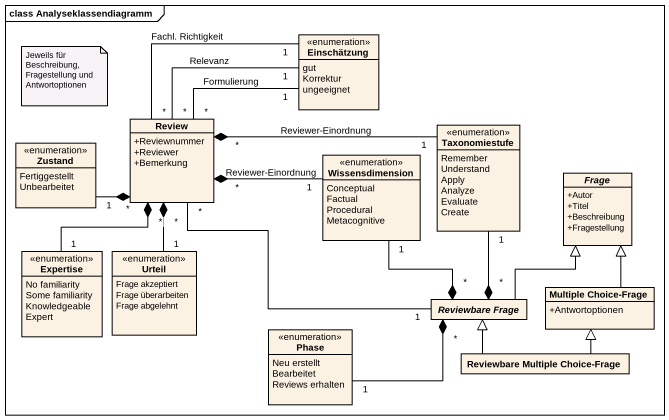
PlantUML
@startuml
mainframe class Analyseklassendiagramm
hide circle
hide empty members
skinparam classAttributeIconSize 0
enum Einschätzung {
  gut
  Korrektur
  ungeeignet
}
class Review {
  +Reviewnummer
  +Reviewer
  +Bemerkung
}
enum Taxonomiestufe {
  Remember
  Understand
  Apply
  Analyze
  Evaluate
  Create
}
enum Zustand {
  Fertiggestellt
  Unbearbeitet
}
enum Wissensdimension {
  Conceptual
  Factual
  Procedural
  Metacognitive
}
abstract class Frage {
  +Autor
  +Titel
  +Beschreibung
  +Fragestellung
}
enum Expertise {
  No familiarity
  Some familiarity
  Knowledgeable
  Expert
}
enum Urteil {
  Frage akzeptiert
  Frage überarbeiten
  Frage abgelehnt
}
abstract class "Reviewbare Frage" as Reviewbare_Frage
class "Multiple Choice-Frage" as Multiple_Choice_Frage {
  +Antwortoptionen
}
enum Phase {
  Neu erstellt
  Bearbeitet
  Reviews erhalten
}
class "Reviewbare Multiple Choice-Frage" as Reviewbare_Multiple_Choice
Review "*" -right- "1" Einschätzung : Relevanz
Review "*" -right- "1" Einschätzung : Formulierung
Review "*" -right- "1" Einschätzung : Fachl. Richtigkeit
Review "*" *-right- "1" Taxonomiestufe : Reviewer-Einordnung
Review "*" *-left- "1" Zustand
Review "*" *-right- "1" Wissensdimension : Reviewer-Einordnung
Review "*" *-- "1" Expertise
Review "*" *-- "1" Urteil
Review "*" -right- "1" Reviewbare_Frage
Reviewbare_Frage "*" *-up- "1" Taxonomiestufe
Reviewbare_Frage "*" *-up- "1" Wissensdimension
Reviewbare_Frage -up-|> Frage
Reviewbare_Frage "*" *-left- "1" Phase
Multiple_Choice_Frage -up-|> Frage
Reviewbare_Multiple_Choice -up-|> Reviewbare_Frage
Reviewbare_Multiple_Choice -up-|> Multiple_Choice_Frage
note as N1
  Jeweils für Beschreibung, Fragestellung und Antwortoptionen
end note
@enduml
